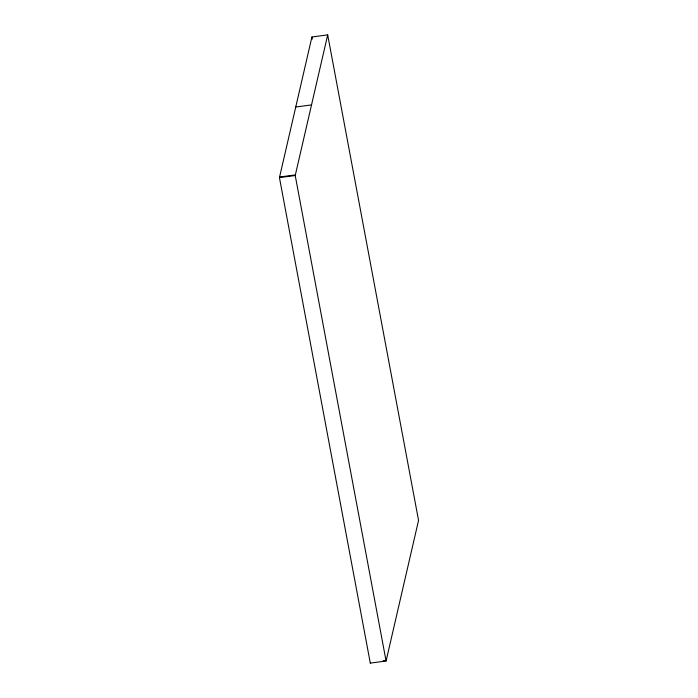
<?xml version="1.0" encoding="UTF-8"?>
<svg xmlns="http://www.w3.org/2000/svg" width="698" height="698" viewBox="0 0 698 698"><rect width="100%" height="100%" fill="white"/><g stroke="black" fill="none" stroke-linecap="round" stroke-linejoin="round"><path stroke-width="1.05" d="M279.444 177.606L311.919 36.985L327.694 34.9L418.556 520.394L386.081 661.015L370.306 663.1L279.444 177.606L295.219 175.521L327.694 34.9M370.306 663.1L370.446 662.498M295.751 106.995L311.526 104.909M279.584 177.004L295.359 174.919M383.062 660.832L386.221 660.413M311.919 36.985L312.32 39.123M295.219 175.521L386.081 661.015"/></g></svg>
